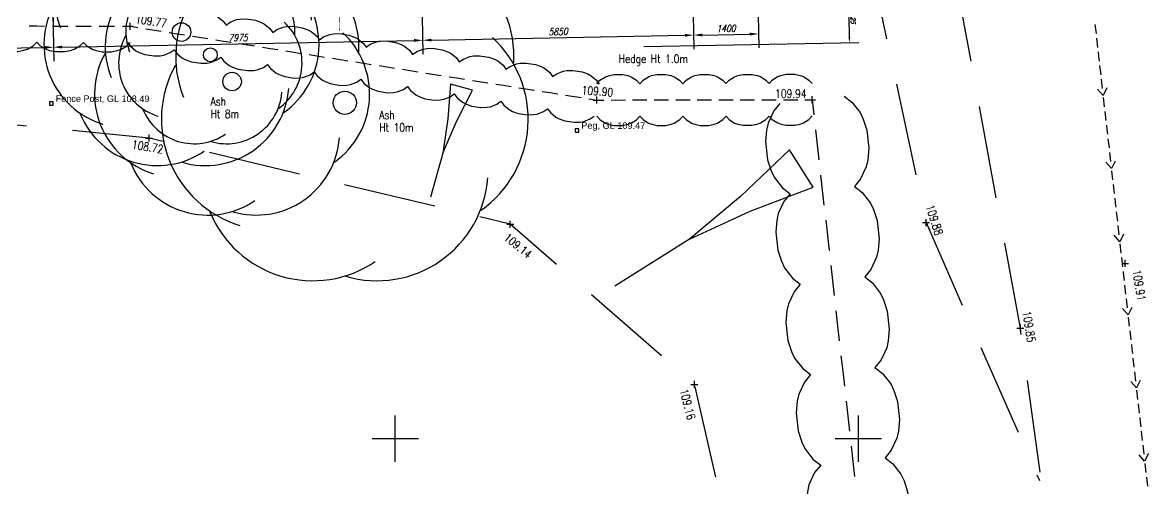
# Model space of a CAD drawing. Header units: millimetres. Extents: x 929802 to 1112248, y 1926852 to 2050811.
# Drawn here: x 974446 to 998757, y 1989092 to 1999147 of the extents above; entities that cross this region are included whole.
import ezdxf
from ezdxf.enums import TextEntityAlignment as Align

# ---------------------------------------------------------------- set-up
doc = ezdxf.new("R2010")
doc.units = ezdxf.units.MM
doc.linetypes.add('16764-Topo$0$Dashed', pattern=[3, 2, -1])
doc.layers.get('Defpoints').update_dxf_attribs({"color": 41})
for name, color, linetype in [('16764-Topo$0$SV_$_Grid', 7, 'Continuous'), ('16764-Topo$0$SV_Drainage Text', 132, 'Continuous'), ('16764-Topo$0$SV_Land Form Levels', 7, 'Continuous'), ('16764-Topo$0$SV_Land Forms', 7, 'Continuous'), ('16764-Topo$0$SV_Misc Text', 7, 'Continuous'), ('16764-Topo$0$SV_Road Channels', 2, 'Continuous'), ('16764-Topo$0$SV_Road Levels', 7, 'Continuous'), ('16764-Topo$0$SV_Trees', 3, 'Continuous'), ('16764-Topo$0$SV_Trees Text', 3, 'Continuous'), ('16764-Topo$0$SV_Vegetation', 3, 'Continuous'), ('16764-Topo$0$SV_Vegetation Levels', 7, 'Continuous'), ('CHB-00_Dig Line', 2, 'Continuous'), ('CHB-00_Dims-Footprint', 8, 'Continuous'), ('CHB-00_Dims-Foundation', 8, 'Continuous'), ('CHB-00_SOPs', 211, 'Continuous'), ('X-Ref-Site', 7, 'Continuous')]:
    doc.layers.add(name, color=color, linetype=linetype)
doc.layers.get('X-Ref-Site').off()
doc.styles.add('16764-Topo$0$Default', font='RomanS', dxfattribs={"width": 0.8})
doc.styles.add('Romans15', font='romans.shx', dxfattribs={"width": 0.8, "oblique": 15})
doc.styles.get("Standard").update_dxf_attribs({"font": 'arial.ttf'})
doc.dimstyles.new('CHB_1-1', dxfattribs={"dimtxt": 2, "dimasz": 2.5, "dimexe": 4, "dimexo": 1.5, "dimgap": 0.75, "dimtad": 1, "dimdec": 0, "dimdsep": 46, "dimtxsty": 'Romans15', "dimcen": 1.5, "dimclrd": 8, "dimclre": 8, "dimclrt": 7, "dimadec": 0, "dimazin": 0, "dimtfac": 1, "dimtdec": 0, "dimtmove": 0, "dimatfit": 3, "dimfxl": 1, "dimarcsym": 0})

# ---------------------------------------------------------------- blocks, each defined once
blk = doc.blocks.new('16764-Topo$0$PT_PLUS')
at = {"color": 0, "linetype": 'Continuous', "flags": 128}
for points in [[(-0.5, 0), (0.5, 0)], [(0, -0.5), (0, 0.5)]]:
    blk.add_lwpolyline(points, dxfattribs=at)
blk = doc.blocks.new('16764-Topo$0$GLOBAL CANOPY')
at = {"color": 62, "linetype": 'Continuous'}
for centre, start, end in [((0.000032, 0.399949), 48, 150), ((-0.312751, 0.249357), 99.4, 201.4), ((0.312815, 0.249357), -3.4, 98.6), ((0.39001, -0.089024), -54.8, 47.2), ((-0.389946, -0.089024), 150.9, 252.9), ((0.173622, -0.360409), -106.3, -4.3), ((-0.173558, -0.360409), -157.7, -55.7)]:
    blk.add_arc(centre, 0.599967, start, end, dxfattribs=at)
blk = doc.blocks.new('16764-Topo$0$GLOBALTADPOLE')
at = {"color": 8, "linetype": 'Continuous', "flags": 128}
for points in [[(0.021, 0.0028), (0, 0.007)], [(0, 0.007), (0, -0.007)], [(0.042, 0), (0.021, 0.0028)], [(0.021, -0.0028), (0.042, 0)], [(0.042, 0), (0.07, 0)], [(0, -0.007), (0.021, -0.0028)]]:
    blk.add_lwpolyline(points, dxfattribs=at)
blk = doc.blocks.new('16764-Topo')
at = {"layer": '16764-Topo$0$SV_$_Grid', "color": 7, "linetype": 'Continuous', "flags": 128}
for points in [[(432770, 221819.5), (432770, 221820.5)], [(432780, 221819.5), (432780, 221820.5)], [(432769.5, 221820), (432770.5, 221820)], [(432779.5, 221820), (432780.5, 221820)]]:
    blk.add_lwpolyline(points, dxfattribs=at)
at = {"layer": '16764-Topo$0$SV_Drainage Text', "color": 32, "linetype": 'Continuous'}
for p, q in [((432785.107388, 221828.936137), (432785.129838, 221828.739044)), ((432785.141063, 221828.640498), (432785.163513, 221828.443406)), ((432785.208413, 221828.049221), (432785.230863, 221827.852129)), ((432785.242088, 221827.753583), (432785.264538, 221827.55649)), ((432785.287173, 221827.357775), (432785.309623, 221827.160683)), ((432785.320848, 221827.062137), (432785.343299, 221826.865044)), ((432785.388199, 221826.47086), (432785.410649, 221826.273767)), ((432785.421874, 221826.175221), (432785.444324, 221825.978129)), ((432785.466959, 221825.779414), (432785.489409, 221825.582322)), ((432785.500634, 221825.483775), (432785.523084, 221825.286683)), ((432785.567984, 221824.892498), (432785.590434, 221824.695406)), ((432785.601659, 221824.59686), (432785.62411, 221824.399767)), ((432785.646744, 221824.201052), (432785.669195, 221824.00396)), ((432785.68042, 221823.905414), (432785.70287, 221823.708322)), ((432785.74777, 221823.314137), (432785.77022, 221823.117045)), ((432785.781445, 221823.018498), (432785.803895, 221822.821406)), ((432785.82653, 221822.622691), (432785.84898, 221822.425599)), ((432785.860205, 221822.327052), (432785.882655, 221822.12996)), ((432785.927555, 221821.735775), (432785.950006, 221821.538683)), ((432785.961231, 221821.440137), (432785.983681, 221821.243045)), ((432786.006316, 221821.04433), (432786.028766, 221820.847237)), ((432786.039991, 221820.748691), (432786.062441, 221820.551599)), ((432786.107341, 221820.157414), (432786.129791, 221819.960322)), ((432786.141016, 221819.861775), (432786.163466, 221819.664683)), ((432786.186101, 221819.465968), (432786.208551, 221819.268876)), ((432786.219776, 221819.17033), (432786.242226, 221818.973237))]:
    blk.add_line(p, q, dxfattribs=at)
at = {"layer": '16764-Topo$0$SV_Drainage Text', "color": 32, "linetype": 'Continuous', "flags": 128}
for points in [[(432785.174738, 221828.34486), (432785.185963, 221828.246314), (432785.197188, 221828.147767)], [(432785.363977, 221827.567098), (432785.281595, 221827.406744), (432785.165262, 221827.544463)], [(432785.354524, 221826.766498), (432785.365749, 221826.667952), (432785.376974, 221826.569406)], [(432785.543762, 221825.988736), (432785.461381, 221825.828383), (432785.345047, 221825.966102)], [(432785.534309, 221825.188137), (432785.545534, 221825.089591), (432785.556759, 221824.991044)], [(432785.723548, 221824.410375), (432785.641167, 221824.250021), (432785.524833, 221824.38774)], [(432785.714095, 221823.609775), (432785.72532, 221823.511229), (432785.736545, 221823.412683)], [(432785.903333, 221822.832014), (432785.820952, 221822.67166), (432785.704618, 221822.809379)], [(432785.89388, 221822.031414), (432785.905105, 221821.932868), (432785.91633, 221821.834322)], [(432786.083119, 221821.253652), (432786.000738, 221821.093298), (432785.884404, 221821.231017)], [(432786.073666, 221820.453052), (432786.084891, 221820.354506), (432786.096116, 221820.25596)], [(432786.262905, 221819.675291), (432786.180523, 221819.514937), (432786.06419, 221819.652656)]]:
    blk.add_lwpolyline(points, dxfattribs=at)
at = {"layer": '16764-Topo$0$SV_Land Forms', "color": 4, "linetype": '16764-Topo$0$Dashed', "flags": 128}
blk.add_lwpolyline([(432780.308847, 221804.554189), (432777.91431, 221814.890713), (432776.459452, 221821.170916), (432772.482515, 221824.626161), (432764.685415, 221826.484411), (432757.021752, 221827.237292), (432748.92396, 221828.032821)], dxfattribs=at)
at = {"layer": '16764-Topo$0$SV_Road Channels', "color": 3, "linetype": '16764-Topo$0$Dashed', "flags": 128}
for points in [[(432786.236869, 221804.455655), (432784.664293, 221813.962052), (432783.496832, 221822.385686), (432781.949155, 221830.766205), (432781.347178, 221837.572947), (432781.139751, 221843.3598), (432781.148811, 221845.769522), (432781.005212, 221846.454196), (432780.51232, 221846.860531), (432780.020513, 221847.154529), (432779.899226, 221847.345797), (432779.95065, 221847.768362), (432780.776668, 221848.985313), (432781.30398, 221850.486085), (432781.632419, 221852.769767)], [(432780.985619, 221842.882459), (432778.762515, 221842.438058), (432775.006633, 221842.145456), (432774.60885, 221840.851776), (432772.833545, 221840.085941), (432773.476416, 221834.928957), (432774.80789, 221833.416098), (432775.062602, 221830.565993), (432778.292036, 221829.547009), (432780.372241, 221829.732847), (432781.461189, 221824.660355), (432783.907445, 221819.097998)]]:
    blk.add_lwpolyline(points, dxfattribs=at)
at = {"layer": '16764-Topo$0$SV_Trees', "color": 32, "linetype": 'Continuous'}
for centre, radius in [((432765.384298, 221828.77321), 0.2), ((432766.007686, 221828.284031), 0.15), ((432766.477221, 221827.70487), 0.2), ((432768.91112, 221827.247989), 0.25)]:
    blk.add_circle(centre, radius, dxfattribs=at)
at = {"layer": '16764-Topo$0$SV_Vegetation', "color": 92, "linetype": 'Continuous'}
for p, q in [((432762.596607, 221828.903199), (432762.932215, 221828.902006)), ((432763.604439, 221828.899618), (432763.940047, 221828.898426)), ((432764.276663, 221828.89723), (432764.443902, 221828.870826)), ((432764.612148, 221828.844264), (432764.947633, 221828.791298)), ((432765.61961, 221828.685207), (432765.955095, 221828.632241)), ((432766.627072, 221828.526151), (432766.962557, 221828.473185)), ((432767.634534, 221828.367094), (432767.970019, 221828.314128)), ((432768.641996, 221828.208038), (432768.977481, 221828.155072)), ((432769.649458, 221828.048981), (432769.984943, 221827.996015)), ((432770.65692, 221827.889925), (432770.992405, 221827.836959)), ((432771.664382, 221827.730868), (432771.999867, 221827.677902)), ((432772.671844, 221827.571812), (432773.007329, 221827.518846)), ((432773.679306, 221827.412755), (432774.014791, 221827.359789)), ((432774.183037, 221827.333227), (432774.351284, 221827.306664)), ((432774.351284, 221827.306664), (432774.505636, 221827.306861)), ((432774.660919, 221827.307058), (432774.970554, 221827.307452)), ((432775.590753, 221827.30824), (432775.900388, 221827.308634)), ((432776.520588, 221827.309422), (432776.830223, 221827.309815)), ((432777.450423, 221827.310604), (432777.760058, 221827.310997)), ((432778.380258, 221827.311786), (432778.689893, 221827.312179)), ((432778.845175, 221827.312377), (432779.000458, 221827.312574)), ((432779.000458, 221827.312574), (432779.036989, 221826.988676)), ((432779.073739, 221826.662826), (432779.147021, 221826.013078)), ((432779.293804, 221824.711631), (432779.367086, 221824.061882)), ((432779.51387, 221822.760435), (432779.587151, 221822.110687)), ((432779.733935, 221820.80924), (432779.807216, 221820.159492))]:
    blk.add_line(p, q, dxfattribs=at)
at = {"layer": '16764-Topo$0$SV_Vegetation', "color": 92, "linetype": 'Continuous', "flags": 128}
for points in [[(432765.338707, 221829.083891), (432765.425962, 221829.146044), (432765.563591, 221829.200245), (432765.643049, 221829.213009), (432765.772881, 221829.217821), (432765.974373, 221829.18601), (432766.096407, 221829.141434), (432766.168068, 221829.104811), (432766.282305, 221829.010846), (432766.346169, 221828.924834)], [(432762.092691, 221828.904989), (432762.260999, 221828.904391), (432762.428299, 221828.903797)], [(432763.100523, 221828.901408), (432763.268831, 221828.90081), (432763.436131, 221828.900216)], [(432764.108355, 221828.897828), (432764.276663, 221828.89723), (432764.276663, 221828.89723)], [(432766.346169, 221828.924834), (432766.433424, 221828.986988), (432766.571053, 221829.041188), (432766.650511, 221829.053953), (432766.780343, 221829.058765), (432766.981835, 221829.026954), (432767.103869, 221828.982377), (432767.17553, 221828.945754), (432767.289767, 221828.85179), (432767.353631, 221828.765778)], [(432767.353631, 221828.765778), (432767.440886, 221828.827931), (432767.578515, 221828.882131), (432767.657973, 221828.894896), (432767.787805, 221828.899708), (432767.989297, 221828.867897), (432768.111331, 221828.823321), (432768.182992, 221828.786698), (432768.297229, 221828.692733), (432768.361093, 221828.606721)], [(432765.115879, 221828.764736), (432765.284125, 221828.738173), (432765.451364, 221828.71177)], [(432768.361093, 221828.606721), (432768.448348, 221828.668875), (432768.585977, 221828.723075), (432768.665435, 221828.73584), (432768.795267, 221828.740652), (432768.996759, 221828.708841), (432769.118793, 221828.664264), (432769.190454, 221828.627641), (432769.304691, 221828.533677), (432769.368555, 221828.447665)], [(432761.251924, 221828.557974), (432761.327245, 221828.482706), (432761.452957, 221828.407259), (432761.528456, 221828.38199), (432761.654346, 221828.356543), (432761.855913, 221828.355827), (432761.98198, 221828.380379), (432762.057657, 221828.40511), (432762.183902, 221828.479662), (432762.259756, 221828.554393)], [(432762.259756, 221828.554393), (432762.335077, 221828.479125), (432762.460789, 221828.403678), (432762.536288, 221828.37841), (432762.662178, 221828.352962), (432762.863744, 221828.352246), (432762.989812, 221828.376798), (432763.065488, 221828.40153), (432763.191734, 221828.476081), (432763.267588, 221828.550812)], [(432763.267588, 221828.550812), (432763.342909, 221828.475544), (432763.468621, 221828.400097), (432763.54412, 221828.374829), (432763.67001, 221828.349381), (432763.871576, 221828.348665), (432763.997644, 221828.373218), (432764.07332, 221828.397949), (432764.199566, 221828.472501), (432764.27542, 221828.547232)], [(432764.222082, 221828.551512), (432764.285945, 221828.4655), (432764.400182, 221828.371536), (432764.471843, 221828.334912), (432764.593877, 221828.290336), (432764.79537, 221828.258525), (432764.925201, 221828.263337), (432765.004659, 221828.276102), (432765.142288, 221828.330302), (432765.229544, 221828.392455)], [(432766.123341, 221828.605679), (432766.291587, 221828.579117), (432766.458826, 221828.552713)], [(432767.130803, 221828.446622), (432767.299049, 221828.42006), (432767.466288, 221828.393657)], [(432769.368555, 221828.447665), (432769.45581, 221828.509818), (432769.593439, 221828.564018), (432769.672897, 221828.576783), (432769.802729, 221828.581595), (432770.004221, 221828.549784), (432770.126255, 221828.505208), (432770.197916, 221828.468585), (432770.312153, 221828.37462), (432770.376017, 221828.288608)], [(432770.376017, 221828.288608), (432770.463272, 221828.350762), (432770.600901, 221828.404962), (432770.68036, 221828.417727), (432770.810191, 221828.422539), (432771.011683, 221828.390728), (432771.133717, 221828.346151), (432771.205378, 221828.309528), (432771.319615, 221828.215564), (432771.383479, 221828.129552)], [(432765.229544, 221828.392455), (432765.293407, 221828.306444), (432765.407644, 221828.212479), (432765.479305, 221828.175856), (432765.601339, 221828.131279), (432765.802832, 221828.099468), (432765.932663, 221828.10428), (432766.012121, 221828.117045), (432766.14975, 221828.171245), (432766.237006, 221828.233399)], [(432766.237006, 221828.233399), (432766.300869, 221828.147387), (432766.415106, 221828.053423), (432766.486767, 221828.016799), (432766.608801, 221827.972223), (432766.810294, 221827.940412), (432766.940125, 221827.945224), (432767.019583, 221827.957989), (432767.157212, 221828.012189), (432767.244468, 221828.074342)], [(432768.138265, 221828.287566), (432768.306511, 221828.261004), (432768.47375, 221828.2346)], [(432771.383479, 221828.129552), (432771.470734, 221828.191705), (432771.608363, 221828.245905), (432771.687822, 221828.25867), (432771.817653, 221828.263482), (432772.019145, 221828.231671), (432772.141179, 221828.187095), (432772.21284, 221828.150472), (432772.327077, 221828.056507), (432772.390941, 221827.970495)], [(432767.244468, 221828.074342), (432767.308331, 221827.988331), (432767.422568, 221827.894366), (432767.494229, 221827.857743), (432767.616263, 221827.813166), (432767.817756, 221827.781355), (432767.947587, 221827.786167), (432768.027045, 221827.798932), (432768.164674, 221827.853132), (432768.25193, 221827.915286)], [(432768.25193, 221827.915286), (432768.315794, 221827.829274), (432768.43003, 221827.73531), (432768.501691, 221827.698686), (432768.623725, 221827.65411), (432768.825218, 221827.622299), (432768.955049, 221827.627111), (432769.034507, 221827.639876), (432769.172136, 221827.694076), (432769.259392, 221827.756229)], [(432769.145727, 221828.128509), (432769.313973, 221828.101947), (432769.481212, 221828.075544)], [(432770.153189, 221827.969453), (432770.321435, 221827.942891), (432770.488674, 221827.916487)], [(432772.390941, 221827.970495), (432772.478196, 221828.032649), (432772.615825, 221828.086849), (432772.695284, 221828.099614), (432772.825115, 221828.104426), (432773.026607, 221828.072615), (432773.148642, 221828.028038), (432773.220302, 221827.991415), (432773.334539, 221827.897451), (432773.398403, 221827.811439)], [(432773.398403, 221827.811439), (432773.485659, 221827.873592), (432773.623287, 221827.927792), (432773.702746, 221827.940557), (432773.832577, 221827.945369), (432774.034069, 221827.913558), (432774.156104, 221827.868982), (432774.227765, 221827.832358), (432774.342001, 221827.738394), (432774.405865, 221827.652382)], [(432769.259392, 221827.756229), (432769.323256, 221827.670217), (432769.437492, 221827.576253), (432769.509153, 221827.53963), (432769.631187, 221827.495053), (432769.83268, 221827.463242), (432769.962511, 221827.468054), (432770.04197, 221827.480819), (432770.179598, 221827.535019), (432770.266854, 221827.597173)], [(432771.160651, 221827.810396), (432771.328897, 221827.783834), (432771.496136, 221827.757431)], [(432774.350839, 221827.656664), (432774.420481, 221827.731753), (432774.536615, 221827.8069), (432774.606321, 221827.831989), (432774.722518, 221827.857137), (432774.908485, 221827.857373), (432775.024746, 221827.832521), (432775.094516, 221827.80761), (432775.210841, 221827.732757), (432775.280673, 221827.657846)], [(432775.280673, 221827.657846), (432775.350316, 221827.732935), (432775.46645, 221827.808082), (432775.536156, 221827.833171), (432775.652353, 221827.858319), (432775.83832, 221827.858555), (432775.954581, 221827.833703), (432776.024351, 221827.808792), (432776.140675, 221827.733939), (432776.210508, 221827.659028)], [(432776.210508, 221827.659028), (432776.280151, 221827.734117), (432776.396285, 221827.809264), (432776.46599, 221827.834353), (432776.582188, 221827.859501), (432776.768155, 221827.859737), (432776.884416, 221827.834885), (432776.954186, 221827.809973), (432777.07051, 221827.735121), (432777.140343, 221827.66021)], [(432777.140343, 221827.66021), (432777.209985, 221827.735299), (432777.326119, 221827.810446), (432777.395825, 221827.835535), (432777.512023, 221827.860683), (432777.69799, 221827.860919), (432777.814251, 221827.836067), (432777.88402, 221827.811155), (432778.000345, 221827.736303), (432778.070178, 221827.661392)], [(432778.070178, 221827.661392), (432778.13982, 221827.73648), (432778.255954, 221827.811628), (432778.32566, 221827.836717), (432778.441858, 221827.861865), (432778.627825, 221827.862101), (432778.744086, 221827.837249), (432778.813855, 221827.812337), (432778.93018, 221827.737485), (432779.000013, 221827.662574)], [(432770.266854, 221827.597173), (432770.330718, 221827.511161), (432770.444954, 221827.417196), (432770.516615, 221827.380573), (432770.638649, 221827.335997), (432770.840142, 221827.304186), (432770.969973, 221827.308998), (432771.049432, 221827.321763), (432771.18706, 221827.375963), (432771.274316, 221827.438116)], [(432771.274316, 221827.438116), (432771.33818, 221827.352104), (432771.452416, 221827.25814), (432771.524077, 221827.221517), (432771.646111, 221827.17694), (432771.847604, 221827.145129), (432771.977435, 221827.149941), (432772.056894, 221827.162706), (432772.194522, 221827.216906), (432772.281778, 221827.27906)], [(432772.168113, 221827.65134), (432772.336359, 221827.624777), (432772.503598, 221827.598374)], [(432773.175575, 221827.492283), (432773.343821, 221827.465721), (432773.51106, 221827.439318)], [(432772.281778, 221827.27906), (432772.345642, 221827.193048), (432772.459878, 221827.099083), (432772.531539, 221827.06246), (432772.653573, 221827.017884), (432772.855066, 221826.986073), (432772.984897, 221826.990885), (432773.064356, 221827.00365), (432773.201984, 221827.05785), (432773.28924, 221827.120003)], [(432775.125836, 221827.307649), (432775.281118, 221827.307846), (432775.435471, 221827.308043)], [(432776.055671, 221827.308831), (432776.210953, 221827.309028), (432776.365306, 221827.309225)], [(432776.985506, 221827.310013), (432777.140788, 221827.31021), (432777.295141, 221827.310406)], [(432777.91534, 221827.311195), (432778.070623, 221827.311392), (432778.224975, 221827.311588)], [(432778.304868, 221827.234122), (432778.172318, 221827.070971), (432778.050771, 221826.810261), (432778.017591, 221826.658317), (432777.995414, 221826.408814), (432778.039427, 221826.018575), (432778.11662, 221825.78028), (432778.18281, 221825.639544), (432778.359373, 221825.412455), (432778.524933, 221825.282927)], [(432779.696048, 221827.391026), (432779.861607, 221827.261497), (432780.038171, 221827.034409), (432780.10436, 221826.893673), (432780.181554, 221826.655378), (432780.225567, 221826.265138), (432780.20339, 221826.015635), (432780.17021, 221825.863692), (432780.048663, 221825.602981), (432779.916113, 221825.439831)], [(432773.28924, 221827.120003), (432773.353104, 221827.033991), (432773.46734, 221826.940027), (432773.539001, 221826.903404), (432773.661036, 221826.858827), (432773.862528, 221826.827016), (432773.992359, 221826.831828), (432774.071818, 221826.844593), (432774.209446, 221826.898793), (432774.296702, 221826.960947)], [(432774.351728, 221826.956665), (432774.421561, 221826.881753), (432774.537886, 221826.806901), (432774.607655, 221826.78199), (432774.723917, 221826.757138), (432774.909884, 221826.757374), (432775.026081, 221826.782522), (432775.095787, 221826.80761), (432775.211921, 221826.882758), (432775.281563, 221826.957847)], [(432775.281563, 221826.957847), (432775.351396, 221826.882935), (432775.467721, 221826.808083), (432775.53749, 221826.783172), (432775.653751, 221826.75832), (432775.839718, 221826.758556), (432775.955916, 221826.783704), (432776.025622, 221826.808792), (432776.141756, 221826.88394), (432776.211398, 221826.959029)], [(432776.211398, 221826.959029), (432776.281231, 221826.884117), (432776.397556, 221826.809265), (432776.467325, 221826.784354), (432776.583586, 221826.759502), (432776.769553, 221826.759738), (432776.885751, 221826.784886), (432776.955457, 221826.809974), (432777.071591, 221826.885122), (432777.141233, 221826.960211)], [(432777.141233, 221826.960211), (432777.211066, 221826.885299), (432777.327391, 221826.810447), (432777.39716, 221826.785536), (432777.513421, 221826.760683), (432777.699388, 221826.76092), (432777.815586, 221826.786068), (432777.885291, 221826.811156), (432778.001425, 221826.886304), (432778.071068, 221826.961392)], [(432778.071068, 221826.961392), (432778.140901, 221826.886481), (432778.257225, 221826.811629), (432778.326995, 221826.786718), (432778.443256, 221826.761865), (432778.629223, 221826.762102), (432778.74542, 221826.787249), (432778.815126, 221826.812338), (432778.93126, 221826.887486), (432779.000903, 221826.962574)], [(432779.183772, 221825.687228), (432779.220523, 221825.361379), (432779.257054, 221825.03748)], [(432778.524933, 221825.282927), (432778.392383, 221825.119776), (432778.270836, 221824.859065), (432778.237656, 221824.707122), (432778.215479, 221824.457619), (432778.259492, 221824.06738), (432778.336685, 221823.829084), (432778.402875, 221823.688348), (432778.579438, 221823.46126), (432778.744998, 221823.331731)], [(432779.916113, 221825.439831), (432780.081673, 221825.310302), (432780.258236, 221825.083214), (432780.324426, 221824.942478), (432780.401619, 221824.704182), (432780.445632, 221824.313943), (432780.423455, 221824.06444), (432780.390275, 221823.912496), (432780.268728, 221823.651786), (432780.136178, 221823.488635)], [(432779.403837, 221823.736033), (432779.440588, 221823.410183), (432779.477119, 221823.086285)], [(432778.744998, 221823.331731), (432778.612448, 221823.168581), (432778.490901, 221822.90787), (432778.457721, 221822.755927), (432778.435544, 221822.506423), (432778.479557, 221822.116184), (432778.55675, 221821.877889), (432778.62294, 221821.737153), (432778.799503, 221821.510064), (432778.965063, 221821.380536)], [(432780.136178, 221823.488635), (432780.301738, 221823.359107), (432780.478301, 221823.132018), (432780.544491, 221822.991282), (432780.621684, 221822.752987), (432780.665697, 221822.362748), (432780.64352, 221822.113244), (432780.61034, 221821.961301), (432780.488793, 221821.70059), (432780.356243, 221821.53744)], [(432779.623902, 221821.784837), (432779.660653, 221821.458988), (432779.697184, 221821.135089)], [(432778.965063, 221821.380536), (432778.832513, 221821.217385), (432778.710966, 221820.956675), (432778.677786, 221820.804731), (432778.655609, 221820.555228), (432778.699622, 221820.164989), (432778.776815, 221819.926693), (432778.843005, 221819.785957), (432779.019568, 221819.558869), (432779.185128, 221819.42934)], [(432780.356243, 221821.53744), (432780.521803, 221821.407911), (432780.698366, 221821.180823), (432780.764556, 221821.040087), (432780.841749, 221820.801791), (432780.885762, 221820.411552), (432780.863585, 221820.162049), (432780.830405, 221820.010106), (432780.708858, 221819.749395), (432780.576308, 221819.586244)], [(432779.843967, 221819.833642), (432779.880718, 221819.507792), (432779.917249, 221819.183894)], [(432779.185128, 221819.42934), (432779.052578, 221819.26619), (432778.931031, 221819.005479), (432778.897851, 221818.853536), (432778.875674, 221818.604033), (432778.919687, 221818.213793), (432778.99688, 221817.975498), (432779.06307, 221817.834762), (432779.239633, 221817.607673), (432779.405193, 221817.478145)], [(432780.576308, 221819.586244), (432780.741868, 221819.456716), (432780.918431, 221819.229627), (432780.984621, 221819.088891), (432781.061814, 221818.850596), (432781.105827, 221818.460357), (432781.08365, 221818.210854), (432781.05047, 221818.05891), (432780.928923, 221817.7982), (432780.796373, 221817.635049)]]:
    blk.add_lwpolyline(points, dxfattribs=at)
at = {"layer": '16764-Topo$0$SV_Land Form Levels', "color": 4, "linetype": 'Continuous', "xscale": 0.15, "yscale": 0.15, "zscale": 0.15}
for p in [(432764.685415, 221826.484411), (432772.482515, 221824.626161), (432776.459452, 221821.170916)]:
    blk.add_blockref('16764-Topo$0$PT_PLUS', p, dxfattribs=at)
at = {"layer": '16764-Topo$0$SV_Misc Text', "linetype": 'Continuous'}
for p, xscale, yscale, zscale, rotation in [((432771.427876, 221827.584937), 35.233181, 35.233181, 35.233181, 254.283025), ((432778.765638, 221825.827946), 67.973138, 67.973138, 67.973138, 212.2671899999999)]:
    blk.add_blockref('16764-Topo$0$GLOBALTADPOLE', p, dxfattribs=dict(at, xscale=xscale, yscale=yscale, zscale=zscale, rotation=rotation))
at = {"layer": '16764-Topo$0$SV_Road Levels', "color": 3, "linetype": 'Continuous', "xscale": 0.15, "yscale": 0.15, "zscale": 0.15}
for p in [(432781.461189, 221824.660355), (432783.496832, 221822.385686)]:
    blk.add_blockref('16764-Topo$0$PT_PLUS', p, dxfattribs=at)
at = {"layer": '16764-Topo$0$SV_Road Levels', "color": 7, "linetype": 'Continuous', "xscale": 0.15, "yscale": 0.15, "zscale": 0.15}
blk.add_blockref('16764-Topo$0$PT_PLUS', (432785.759879, 221823.779659), dxfattribs=at)
at = {"layer": '16764-Topo$0$SV_Trees', "linetype": 'Continuous'}
for p, xscale, yscale, zscale in [((432765.384298, 221828.77321), 3, 3, 3), ((432768.91112, 221827.247989), 4, 4, 4), ((432766.477221, 221827.70487), 3, 3, 3), ((432766.007686, 221828.284031), 2, 2, 2)]:
    blk.add_blockref('16764-Topo$0$GLOBAL CANOPY', p, dxfattribs=dict(at, xscale=xscale, yscale=yscale, zscale=zscale))
at = {"layer": '16764-Topo$0$SV_Vegetation Levels', "color": 3, "linetype": 'Continuous', "xscale": 0.15, "yscale": 0.15, "zscale": 0.15}
for p in [(432764.276663, 221828.89723), (432774.351284, 221827.306664), (432779.000458, 221827.312574)]:
    blk.add_blockref('16764-Topo$0$PT_PLUS', p, dxfattribs=at)
at = {"layer": '16764-Topo$0$SV_Land Form Levels', "color": 4, "style": '16764-Topo$0$Default', "width": 0.8}
for s, rotation, p in [('108.72', -9.507877, (432764.668896, 221826.385785)), ('109.14', -39.778203, (432772.707591, 221824.232716)), ('109.16', -75.203238, (432776.399694, 221820.764734))]:
    blk.add_text(s, height=0.18, rotation=rotation, dxfattribs=at).set_placement(p, align=Align.TOP_CENTER)
at = {"layer": '16764-Topo$0$SV_Misc Text', "style": '16764-Topo$0$Default', "width": 0.8}
blk.add_text('Hedge Ht 1.0m', height=0.18, dxfattribs=at).set_placement((432774.827522, 221828.106654))
at = {"layer": '16764-Topo$0$SV_Road Levels', "color": 3, "style": '16764-Topo$0$Default', "width": 0.8}
for s, rotation, p in [('109.88', -72.072249, (432781.556334, 221824.691137)), ('109.85', -80.823099, (432783.595552, 221822.401635))]:
    blk.add_text(s, height=0.18, rotation=rotation, dxfattribs=at).set_placement(p, align=Align.CENTER)
at = {"layer": '16764-Topo$0$SV_Road Levels', "color": 7, "style": '16764-Topo$0$Default', "width": 0.8}
blk.add_text('109.91', height=0.18, rotation=-80.834918, dxfattribs=at).set_placement((432785.918861, 221823.631123))
at = {"layer": '16764-Topo$0$SV_Trees Text', "color": 62, "style": '16764-Topo$0$Default', "width": 0.8}
for s, p in [('Ash', (432766.012283, 221827.188196)), ('Ht 8m', (432766.012283, 221826.918196)), ('Ash', (432769.654768, 221826.894887)), ('Ht 10m', (432769.654768, 221826.624887))]:
    blk.add_text(s, height=0.18, dxfattribs=at).set_placement(p)
at = {"layer": '16764-Topo$0$SV_Vegetation Levels', "color": 3, "style": '16764-Topo$0$Default', "width": 0.8}
for s, rotation, p in [('109.77', -8.667776, (432764.714318, 221828.920756)), ('109.90', -4.449442, (432774.359041, 221827.406363)), ('109.94', -0.291579, (432778.540683, 221827.353972))]:
    blk.add_text(s, height=0.18, rotation=rotation, dxfattribs=at).set_placement(p, align=Align.CENTER)
blk = doc.blocks.new('*D351')
at = {"layer": 'CHB-00_Dims-Foundation', "color": 8, "linetype": 'Continuous', "lineweight": -2, "transparency": 16777216}
for p, q in [((989142, 1999776), (992479, 1999839)), ((992282, 1999710), (992298, 1998835)), ((987864, 1998627), (992501, 1998714))]:
    blk.add_line(p, q, dxfattribs=at)
at = {"layer": 'CHB-00_Dims-Foundation', "color": 8, "linetype": 'Continuous', "transparency": 16777216}
for points in [[(992303, 1999711), (992261, 1999710), (992279, 1999835)], [(992319, 1998836), (992277, 1998835), (992301, 1998710)]]:
    blk.add_solid(points, dxfattribs=at)
at = {"layer": 'Defpoints', "color": 0, "linetype": 'Continuous', "transparency": 16777216}
for p in [(989067, 1999775), (987789, 1998625), (992301, 1998710)]:
    blk.add_point(p, dxfattribs=at)
at = {"layer": 'CHB-00_Dims-Foundation', "color": 7, "linetype": 'Continuous', "transparency": 16777216, "insert": (992377, 1999274), "char_height": 100, "attachment_point": 5, "rotation": 271.0813, "style": 'Romans15'}
blk.add_mtext('1125', dxfattribs=at)
blk = doc.blocks.new('*D362')
at = {"layer": 'CHB-00_Dims-Footprint', "color": 8, "linetype": 'Continuous', "lineweight": -2, "transparency": 16777216}
for p, q in [((975088, 1999999), (975120, 1998314)), ((983070, 1999699), (983093, 1998465)), ((975302, 1998618), (982900, 1998761))]:
    blk.add_line(p, q, dxfattribs=at)
at = {"layer": 'CHB-00_Dims-Footprint', "color": 8, "linetype": 'Continuous', "transparency": 16777216}
for points in [[(975301, 1998649), (975302, 1998586), (975114, 1998614)], [(982900, 1998792), (982901, 1998730), (983088, 1998764)]]:
    blk.add_solid(points, dxfattribs=at)
at = {"layer": 'Defpoints', "color": 0, "linetype": 'Continuous', "transparency": 16777216}
for p in [(975086, 2000111), (983068, 1999811), (983088, 1998764)]:
    blk.add_point(p, dxfattribs=at)
at = {"layer": 'CHB-00_Dims-Footprint', "color": 7, "linetype": 'Continuous', "transparency": 16777216, "insert": (979098, 1998820), "char_height": 150, "attachment_point": 5, "rotation": 1.0813, "style": 'Romans15'}
blk.add_mtext('7975', dxfattribs=at)
blk = doc.blocks.new('*D363')
at = {"layer": 'CHB-00_Dims-Footprint', "color": 8, "linetype": 'Continuous', "lineweight": -2, "transparency": 16777216}
for p, q in [((988919, 1999809), (988942, 1998575)), ((983070, 1999699), (983093, 1998465)), ((983275, 1998768), (988749, 1998871))]:
    blk.add_line(p, q, dxfattribs=at)
at = {"layer": 'CHB-00_Dims-Footprint', "color": 8, "linetype": 'Continuous', "transparency": 16777216}
for points in [[(988748, 1998903), (988749, 1998840), (988936, 1998875)], [(983274, 1998799), (983276, 1998737), (983088, 1998764)]]:
    blk.add_solid(points, dxfattribs=at)
at = {"layer": 'Defpoints', "color": 0, "linetype": 'Continuous', "transparency": 16777216}
for p in [(983068, 1999811), (988917, 1999922), (988936, 1998875)]:
    blk.add_point(p, dxfattribs=at)
at = {"layer": 'CHB-00_Dims-Footprint', "color": 7, "linetype": 'Continuous', "transparency": 16777216, "insert": (986009, 1998951), "char_height": 150, "attachment_point": 5, "rotation": 1.0813, "style": 'Romans15'}
blk.add_mtext('5850', dxfattribs=at)
blk = doc.blocks.new('*D364')
at = {"layer": 'CHB-00_Dims-Footprint', "color": 8, "linetype": 'Continuous', "lineweight": -2, "transparency": 16777216}
for p, q in [((990195, 2006370), (990342, 1998601)), ((988919, 1999809), (988942, 1998575)), ((989124, 1998878), (990149, 1998898))]:
    blk.add_line(p, q, dxfattribs=at)
at = {"layer": 'CHB-00_Dims-Footprint', "color": 8, "linetype": 'Continuous', "transparency": 16777216}
for points in [[(989123, 1998910), (989124, 1998847), (988936, 1998875)], [(990148, 1998929), (990150, 1998866), (990336, 1998901)]]:
    blk.add_solid(points, dxfattribs=at)
at = {"layer": 'Defpoints', "color": 0, "linetype": 'Continuous', "transparency": 16777216}
for p in [(990193, 2006482), (988917, 1999922), (990336, 1998901)]:
    blk.add_point(p, dxfattribs=at)
at = {"layer": 'CHB-00_Dims-Footprint', "color": 7, "linetype": 'Continuous', "transparency": 16777216, "insert": (989634, 1999019), "char_height": 150, "attachment_point": 5, "rotation": 1.0813, "style": 'Romans15'}
blk.add_mtext('1400', dxfattribs=at)
blk = doc.blocks.new('*D285')
at = {"layer": 'CHB-00_Dims-Footprint', "color": 8, "linetype": 'Continuous', "lineweight": -2, "transparency": 16777216}
for p, q in [((980662, 2000104), (980679, 1999201)), ((975088, 1999999), (975105, 1999095)), ((980486, 1999497), (975287, 1999399))]:
    blk.add_line(p, q, dxfattribs=at)
at = {"layer": 'CHB-00_Dims-Footprint', "color": 8, "linetype": 'Continuous', "transparency": 16777216}
for points in [[(975286, 1999430), (975287, 1999368), (975099, 1999395)], [(980485, 1999528), (980486, 1999466), (980673, 1999501)]]:
    blk.add_solid(points, dxfattribs=at)
at = {"layer": 'Defpoints', "color": 0, "linetype": 'Continuous', "transparency": 16777216}
for p in [(975086, 2000111), (980660, 2000216), (975099, 1999395)]:
    blk.add_point(p, dxfattribs=at)
at = {"layer": 'CHB-00_Dims-Footprint', "color": 7, "linetype": 'Continuous', "transparency": 16777216, "insert": (977884, 1999579), "char_height": 150, "attachment_point": 5, "rotation": 1.0813, "style": 'Romans15'}
blk.add_mtext('5575', dxfattribs=at)
blk = doc.blocks.new('*D289')
at = {"layer": 'CHB-00_Dims-Footprint', "color": 8, "linetype": 'Continuous', "lineweight": -2, "transparency": 16777216}
for p, q in [((970895, 2012321), (971160, 1998239)), ((975088, 1999999), (975120, 1998314)), ((971342, 1998543), (974927, 1998610))]:
    blk.add_line(p, q, dxfattribs=at)
at = {"layer": 'CHB-00_Dims-Footprint', "color": 8, "linetype": 'Continuous', "transparency": 16777216}
for points in [[(971342, 1998574), (971343, 1998512), (971155, 1998539)], [(974926, 1998642), (974927, 1998579), (975114, 1998614)]]:
    blk.add_solid(points, dxfattribs=at)
at = {"layer": 'Defpoints', "color": 0, "linetype": 'Continuous', "transparency": 16777216}
for p in [(970892, 2012434), (975086, 2000111), (975114, 1998614)]:
    blk.add_point(p, dxfattribs=at)
at = {"layer": 'CHB-00_Dims-Footprint', "color": 7, "linetype": 'Continuous', "transparency": 16777216, "insert": (973132, 1998708), "char_height": 150, "attachment_point": 5, "rotation": 1.0813, "style": 'Romans15'}
blk.add_mtext('3960', dxfattribs=at)
blk = doc.blocks.new('*D291')
at = {"layer": 'CHB-00_Dims-Footprint', "color": 8, "linetype": 'Continuous', "lineweight": -2, "transparency": 16777216}
for p, q in [((972991, 2006160), (973125, 1999058)), ((975088, 1999999), (975105, 1999095)), ((973307, 1999362), (974912, 1999392))]:
    blk.add_line(p, q, dxfattribs=at)
at = {"layer": 'CHB-00_Dims-Footprint', "color": 8, "linetype": 'Continuous', "transparency": 16777216}
for points in [[(973307, 1999393), (973308, 1999330), (973120, 1999358)], [(974911, 1999423), (974912, 1999361), (975099, 1999395)]]:
    blk.add_solid(points, dxfattribs=at)
at = {"layer": 'Defpoints', "color": 0, "linetype": 'Continuous', "transparency": 16777216}
for p in [(972989, 2006273), (975086, 2000111), (975099, 1999395)]:
    blk.add_point(p, dxfattribs=at)
at = {"layer": 'CHB-00_Dims-Footprint', "color": 7, "linetype": 'Continuous', "transparency": 16777216, "insert": (974107, 1999508), "char_height": 150, "attachment_point": 5, "rotation": 1.0813, "style": 'Romans15'}
blk.add_mtext('1980', dxfattribs=at)

msp = doc.modelspace()

# ---------------------------------------------------------------- linework, layer by layer
for points in [[(975030.5, 1997361), (975105.5, 1997361), (975105.5, 1997436), (975030.5, 1997436)], [(986380.5, 1996780.23), (986455.5, 1996780.23), (986455.5, 1996855.23), (986380.5, 1996855.23)]]:
    msp.add_lwpolyline(points, close=True)
at = {"layer": 'CHB-00_Dig Line', "color": 3, "linetype": 'Continuous', "const_width": 12}
msp.add_lwpolyline([(981268.56, 2000237.92), (981292.61, 1998963.75)], dxfattribs=at)
at = {"layer": 'CHB-00_SOPs', "color": 8, "linetype": 'Continuous'}
for p, q in [((982494, 1989918.14), (982494, 1990418.14)), ((992494, 1989918.14), (992494, 1990418.14)), ((982244, 1990168.14), (982744, 1990168.14)), ((992244, 1990168.14), (992744, 1990168.14))]:
    msp.add_line(p, q, dxfattribs=at)

# ---------------------------------------------------------------- block references
at = {"layer": 'X-Ref-Site', "linetype": 'Continuous', "xscale": 1000, "yscale": 1000, "zscale": 1000}
msp.add_blockref('16764-Topo', (-431787506, -219829832), dxfattribs=at)

# ---------------------------------------------------------------- texts
for s, p in [(' Fence Post, GL 108.49', (975105.5, 1997436)), (' Peg, GL 109.47', (986455.5, 1996855.23))]:
    msp.add_text(s, height=141.0778, rotation=359.84127).set_placement(p)

# ---------------------------------------------------------------- dimensions: what is measured, and where the dimension line sits
at = {"layer": 'CHB-00_Dims-Footprint', "color": 7, "linetype": 'Continuous'}
for base, p1, p2, picture, middle in [((975114.04, 1998613.97), (970892.5, 2012433.89), (975085.78, 2000111.22), '*D289', (973131.91, 1998707.84)), ((990336.43, 1998901.28), (988916.53, 1999921.77), (990193.35, 2006482.03), '*D364', (989633.88, 1999019.29)), ((983087.62, 1998764.47), (975085.78, 2000111.22), (983067.86, 1999811.39), '*D362', (979098.35, 1998820.45)), ((988936.29, 1998874.85), (983067.86, 1999811.39), (988916.53, 1999921.77), '*D363', (986009.48, 1998950.89))]:
    dim = msp.add_linear_dim(base=base, p1=p1, p2=p2, angle=1.081258, dimstyle='CHB_1-1', override={"dimscale": 75}, dxfattribs=at)
    dim.commit()
    dim.dimension.update_dxf_attribs({"geometry": picture, "text_midpoint": middle})
at = {"layer": 'CHB-00_Dims-Footprint', "linetype": 'Continuous'}
for p1, picture, middle in [((972989.14, 2006272.55), '*D291', (974106.99, 1999507.9)), ((980659.78, 2000216.42), '*D285', (977883.82, 1999579.18))]:
    dim = msp.add_linear_dim(base=(975099.29, 1999395.35), p1=p1, p2=(975085.78, 2000111.22), angle=1.081258, dimstyle='CHB_1-1', override={"dimscale": 75, "dimtmove": 1}, dxfattribs=at)
    dim.commit()
    dim.dimension.update_dxf_attribs({"geometry": picture, "text_midpoint": middle})
at = {"layer": 'CHB-00_Dims-Foundation', "color": 252, "linetype": 'Continuous'}
dim = msp.add_linear_dim(base=(992300.57, 1998710.41), p1=(989067.34, 1999774.59), p2=(987789.24, 1998625.27), angle=91.081258, dimstyle='CHB_1-1', override={"dimscale": 50, "dimtmove": 1}, dxfattribs=at)
dim.commit()
dim.dimension.update_dxf_attribs({"geometry": '*D351', "text_midpoint": (992377.44, 1999274.46)})

doc.saveas('drawing.dxf')
